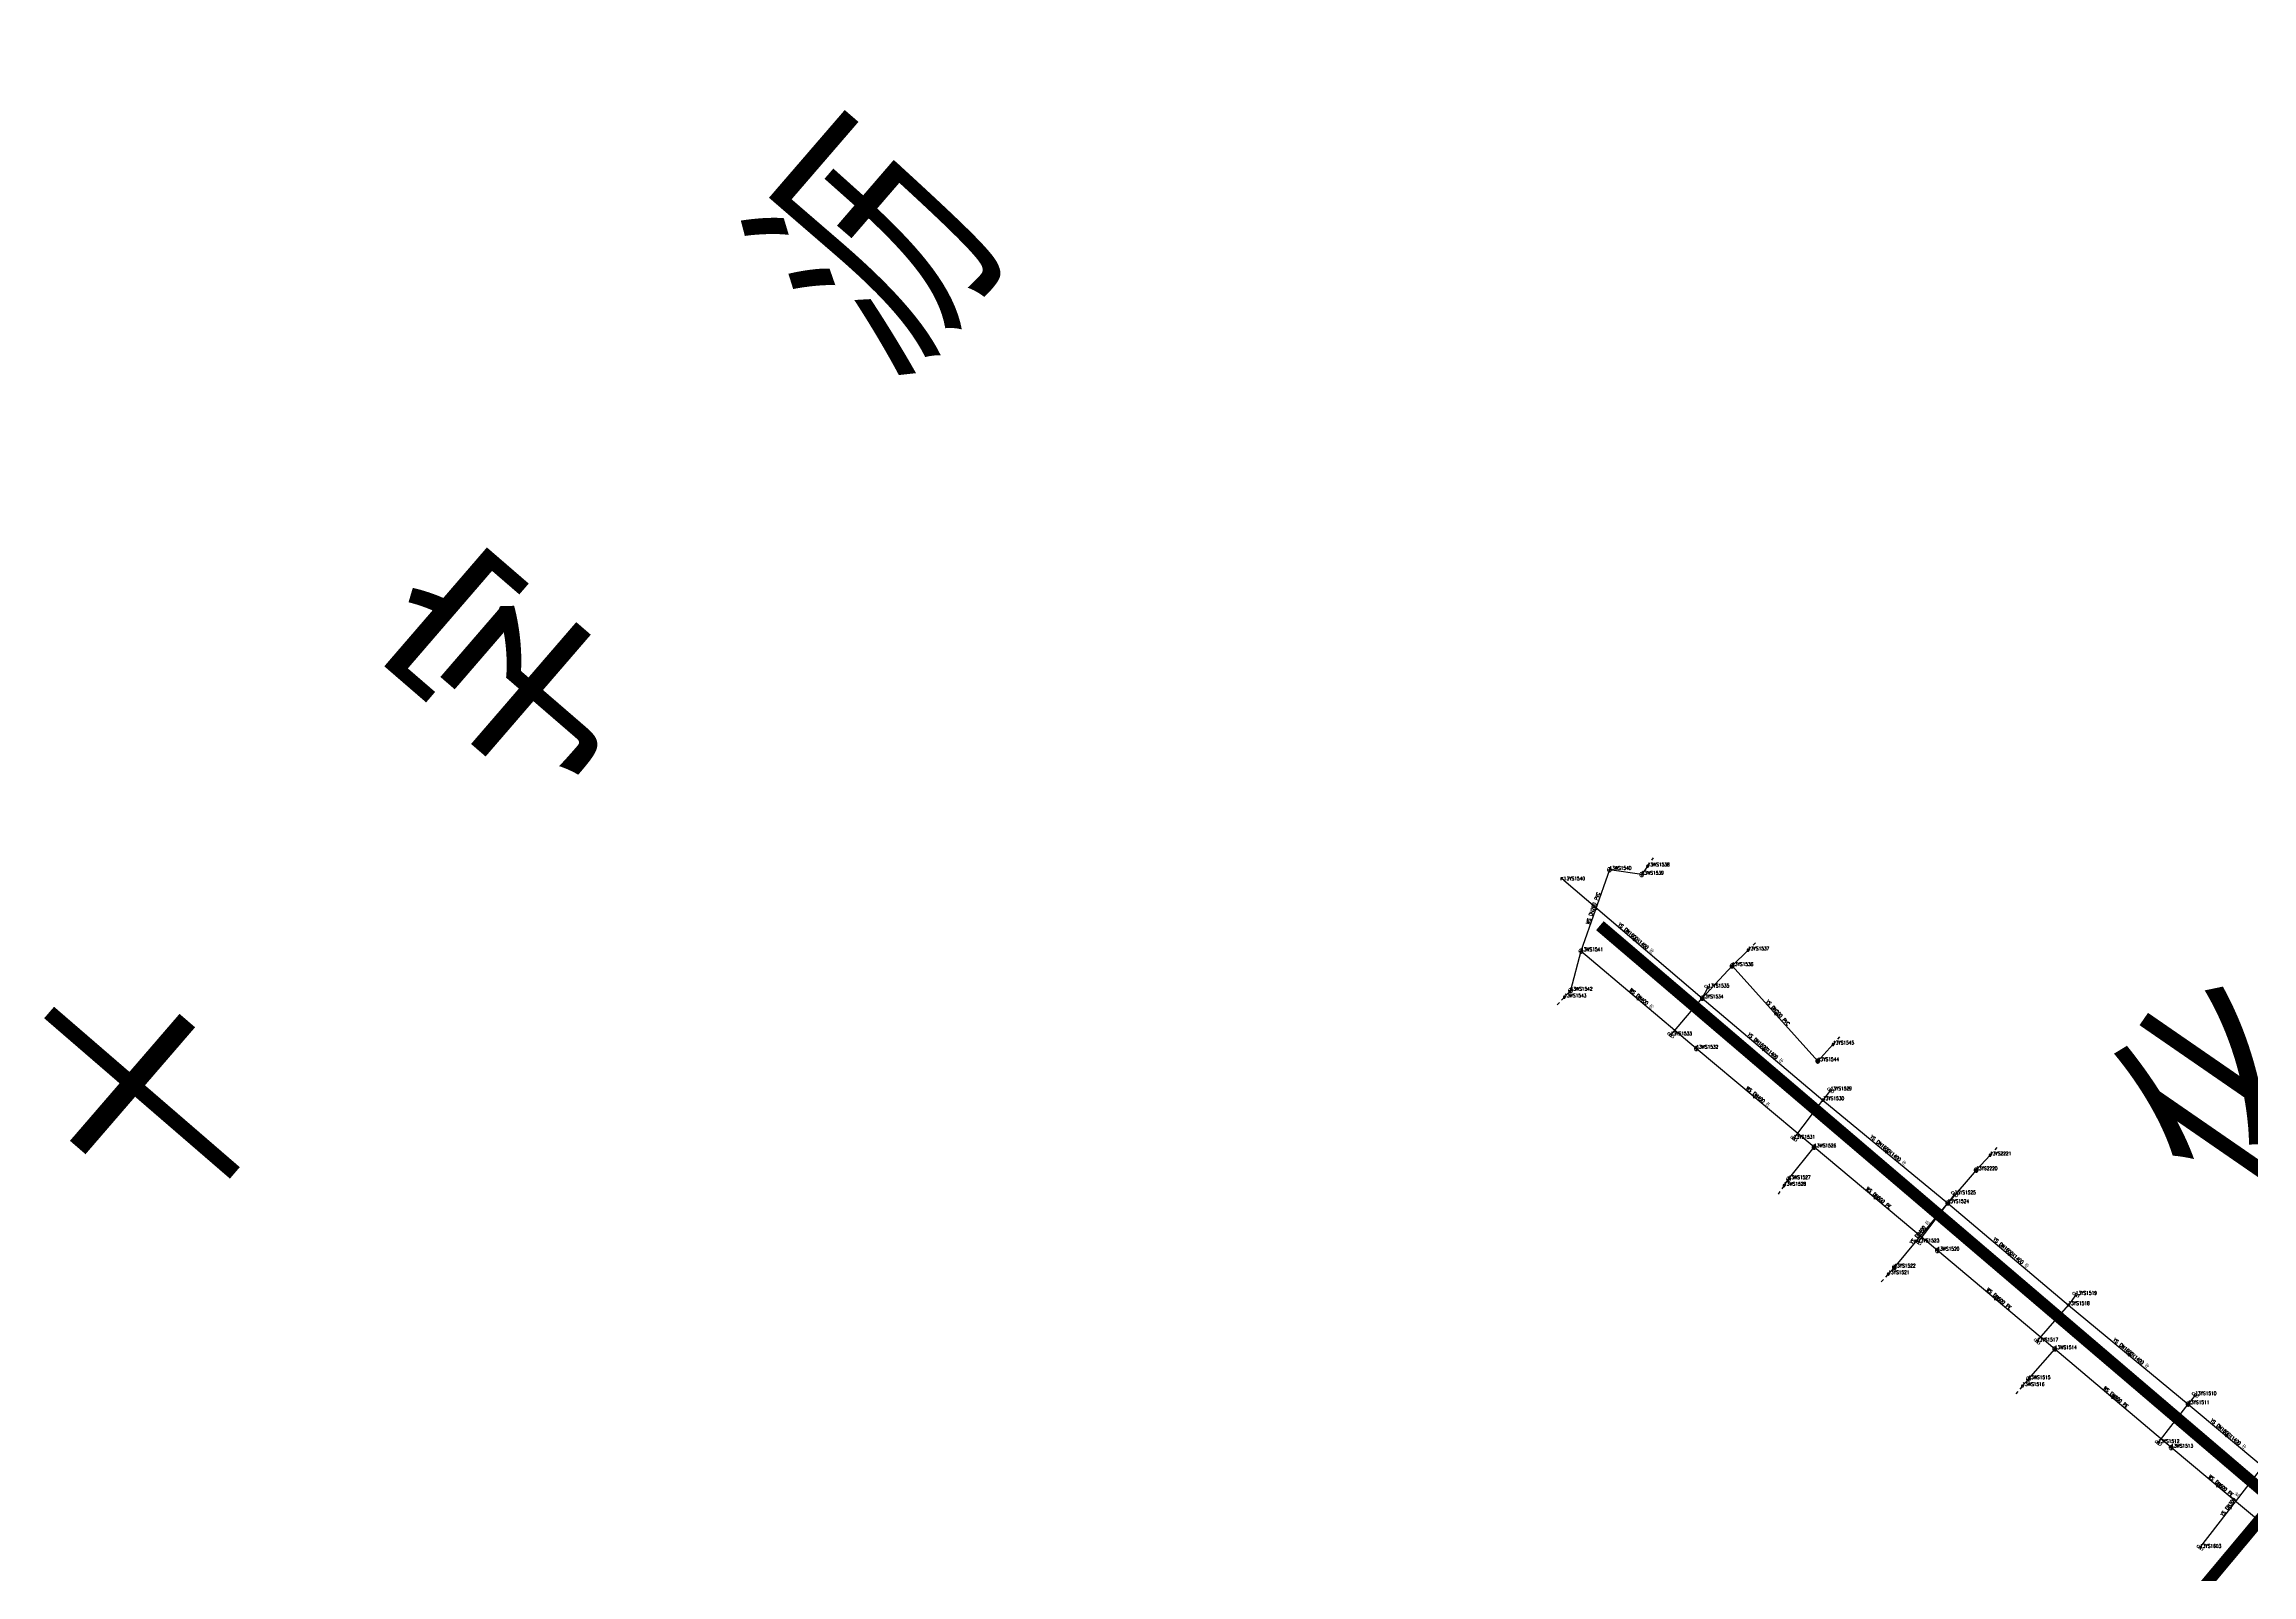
# Model space of a CAD drawing. Extents: x 78813 to 99477, y 2421021 to 2448125.
# Drawn here: x 83062 to 83626, y 2436804 to 2437195 of the extents above; entities that cross this region are included whole.
import ezdxf
from ezdxf.enums import TextEntityAlignment as Align

# ---------------------------------------------------------------- set-up
doc = ezdxf.new("R2010")
doc.units = 0
doc.set_wipeout_variables(frame=1)
doc.layers.get('0').update_dxf_attribs({"linetype": 'CONTINUOUS'})
for name, color, linetype in [('DX_WS', 16, 'CONTINUOUS'), ('DX_YS', 42, 'CONTINUOUS'), ('道路', 5, 'CONTINUOUS')]:
    doc.layers.add(name, color=color, linetype=linetype)
doc.layers.add('WSLINE', color=7, linetype='CONTINUOUS', true_color=0x7f0000)
doc.layers.add('YSLINE', color=7, linetype='CONTINUOUS', true_color=0xcc9900)
doc.layers.add('道路名称', color=7, linetype='CONTINUOUS', lineweight=0)
doc.styles.add('CcNameZT', font='txt.SHX', dxfattribs={"width": 0.8, "bigfont": 'HZTXT.SHX'})
doc.styles.get("Standard").update_dxf_attribs({"font": 'txt.shx', "bigfont": 'hztxt.shx'})
doc.styles.add('宋体0.7', font='', dxfattribs={"width": 0.7})
doc.styles.get('宋体0.7').set_extended_font_data('SimSun')

# ---------------------------------------------------------------- blocks, each defined once
blk = doc.blocks.new('GC546')
at = {"color": 0}
for p in [(0.866, 0.5), (0.866, -0.5)]:
    blk.add_line(p, (0, 0), dxfattribs=at)
blk = doc.blocks.new('PS污水井')
blk.add_lwpolyline([(1, 0), (0.9975640503428962, 0.06975647255614194), (0.9902680690730484, 0.1391730986014761), (0.978147601476602, 0.2079116873231775), (0.9612616972513276, 0.2756373512379934), (0.9396926228224405, 0.3420201377303428), (0.9135454605488585, 0.4067366365482386), (0.8829475967725311, 0.4694715554254718), (0.8480481012050062, 0.5299192561537877), (0.8090170006748054, 0.5877852436214624), (0.7660444507738347, 0.6427876005638363), (0.7193398094384863, 0.694658361035842), (0.6691306169788521, 0.7431448159151086), (0.6156614875252434, 0.7880107440753613), (0.5591929172927763, 0.8290375632319649), (0.5000000154700406, 0.8660253948528064), (0.4383711639148328, 0.8987940379463778), (0.3746066121867796, 0.9271838469828644), (0.3090170147617162, 0.9510565096710906), (0.2419219175543565, 0.9702957208020775), (0.173648201122772, 0.9848077488763101), (0.104528488139224, 0.9945218927541656), (0.03489952288599545, 0.9993908261047476), (-0.03489946932884774, 0.9993908279750043), (-0.1045284348430013, 0.9945218983558243), (-0.1736481483471282, 0.9848077581820798), (-0.2419218655564091, 0.9702957337666216), (-0.3090169637947941, 0.9510565262312471), (-0.3746065624991885, 0.927183867057954), (-0.4383711157486456, 0.8987940614385965), (-0.4999999690599183, 0.8660254216477025), (-0.5591928728648238, 0.8290375931989966), (-0.6156614452959096, 0.7880107770685321), (-0.6691305771538743, 0.7431448517736788), (-0.7193397722118874, 0.6946583995851126), (-0.7660444163269788, 0.6427876416159992), (-0.8090169691755146, 0.5877852869765153), (-0.8480480728067417, 0.5299193016005093), (-0.8829475716136463, 0.4694716027424501), (-0.913545438751925, 0.4067366855049505), (-0.9396926044936507, 0.3420201880882757), (-0.9612616824799777, 0.2756374027518085), (-0.9781475903346563, 0.2079117397419047), (-0.9902680616147894, 0.1391731516697371), (-0.9975640466046598, 0.06975652601539309), (-0.9999999999999986, 5.35897931700532e-08), (-0.9975640540811296, -0.06975641909689081), (-0.9902680765313046, -0.1391730455332151), (-0.9781476126185449, -0.2079116349044494), (-0.9612617120226749, -0.2756372997241774), (-0.9396926411512275, -0.3420200873724091), (-0.9135454823457894, -0.4067365875915259), (-0.8829476219314134, -0.4694715081084919), (-0.8480481296032683, -0.5299192107070646), (-0.8090170321740938, -0.5877852002664079), (-0.766044485220688, -0.6427875595116719), (-0.7193398466650832, -0.6946583224865693), (-0.6691306568038282, -0.7431447800565362), (-0.6156615297545752, -0.7880107110821885), (-0.5591929617207272, -0.8290375332649308), (-0.5000000618801614, -0.8660253680579078), (-0.4383712120810188, -0.8987940144541565), (-0.3746066618743701, -0.927183826907772), (-0.3090170657286372, -0.9510564931109314), (-0.2419219695523033, -0.9702957078375305), (-0.1736482538984149, -0.9848077395705375), (-0.1045285414354463, -0.9945218871525041), (-0.03489957644314329, -0.999390824234488), (0.03489941577170014, -0.9993908298452583), (0.1045283815467783, -0.9945219039574801), (0.1736480955714834, -0.9848077674878468), (0.2419218135584613, -0.9702957467311629), (0.3090169128278709, -0.9510565427914011), (0.3746065128115967, -0.9271838871330407), (0.438371067582457, -0.8987940849308127), (0.499999922649794, -0.8660254484425963), (0.5591928284368702, -0.8290376231660256), (0.6156614030665742, -0.7880108100617004), (0.669130537328894, -0.7431448876322474), (0.7193397349852865, -0.6946584381343812), (0.766044381880121, -0.6427876826681601), (0.8090169376762217, -0.5877853303315662), (0.8480480444084746, -0.5299193470472293), (0.8829475464547587, -0.4694716500594276), (0.9135454169549889, -0.4067367344616606), (0.9396925861648582, -0.3420202384462075), (0.9612616677086248, -0.2756374542656232), (0.9781475791927077, -0.2079117921606315), (0.9902680541565275, -0.1391732047379975), (1, 0)], close=True)
blk.add_wipeout([(1.0000000000000004, 0), (0.9975640503428965, 0.0697564725561417), (0.9902680690730488, 0.13917309860147586), (0.9781476014766023, 0.20791168732317722), (0.9612616972513279, 0.2756373512379935), (0.9396926228224407, 0.3420201377303429), (0.9135454605488588, 0.40673663654823855), (0.8829475967725314, 0.46947155542547225), (0.8480481012050064, 0.529919256153788), (0.8090170006748059, 0.5877852436214628), (0.7660444507738349, 0.6427876005638367), (0.7193398094384864, 0.6946583610358426), (0.6691306169788523, 0.7431448159151088), (0.6156614875252437, 0.7880107440753621), (0.5591929172927765, 0.8290375632319646), (0.5000000154700408, 0.8660253948528065), (0.43837116391483305, 0.8987940379463777), (0.3746066121867799, 0.9271838469828646), (0.30901701476171634, 0.9510565096710906), (0.24192191755435674, 0.9702957208020777), (0.17364820112277227, 0.9848077488763103), (0.10452848813922415, 0.9945218927541659), (0.034899522885995626, 0.9993908261047477), (-0.03489946932884757, 0.9993908279750046), (-0.10452843484300112, 0.9945218983558246), (-0.1736481483471281, 0.9848077581820802), (-0.24192186555640896, 0.9702957337666218), (-0.30901696379479393, 0.9510565262312469), (-0.3746065624991883, 0.9271838670579542), (-0.4383711157486455, 0.8987940614385965), (-0.4999999690599182, 0.8660254216477026), (-0.5591928728648236, 0.8290375931989966), (-0.6156614452959096, 0.7880107770685325), (-0.6691305771538741, 0.7431448517736792), (-0.7193397722118873, 0.694658399585113), (-0.7660444163269786, 0.6427876416159997), (-0.8090169691755147, 0.5877852869765157), (-0.8480480728067417, 0.5299193016005095), (-0.8829475716136462, 0.46947160274245014), (-0.9135454387519247, 0.40673668550495057), (-0.9396926044936508, 0.34202018808827583), (-0.9612616824799778, 0.2756374027518085), (-0.9781475903346564, 0.2079117397419048), (-0.9902680616147893, 0.1391731516697372), (-0.9975640466046598, 0.06975652601539295), (-0.9999999999999986, 5.35897932696372e-08), (-0.9975640540811296, -0.0697564190968909), (-0.9902680765313046, -0.1391730455332152), (-0.978147612618545, -0.20791163490444942), (-0.9612617120226747, -0.2756372997241774), (-0.9396926411512275, -0.3420200873724091), (-0.9135454823457891, -0.40673658759152587), (-0.8829476219314135, -0.4694715081084919), (-0.8480481296032683, -0.5299192107070647), (-0.8090170321740938, -0.5877852002664079), (-0.7660444852206879, -0.6427875595116719), (-0.7193398466650831, -0.6946583224865692), (-0.6691306568038282, -0.7431447800565361), (-0.6156615297545752, -0.7880107110821886), (-0.559192961720727, -0.8290375332649309), (-0.5000000618801613, -0.866025368057908), (-0.4383712120810187, -0.8987940144541569), (-0.3746066618743699, -0.9271838269077723), (-0.30901706572863713, -0.9510564931109318), (-0.24192196955230316, -0.9702957078375307), (-0.17364825389841482, -0.9848077395705377), (-0.1045285414354462, -0.9945218871525043), (-0.03489957644314313, -0.9993908242344884), (0.034899415771700304, -0.9993908298452584), (0.10452838154677847, -0.9945219039574804), (0.17364809557148367, -0.9848077674878473), (0.24192181355846154, -0.970295746731163), (0.30901691282787114, -0.9510565427914013), (0.37460651281159685, -0.9271838871330409), (0.43837106758245725, -0.8987940849308127), (0.4999999226497942, -0.8660254484425967), (0.5591928284368706, -0.8290376231660257), (0.6156614030665746, -0.7880108100617005), (0.6691305373288944, -0.7431448876322473), (0.7193397349852867, -0.6946584381343814), (0.7660443818801213, -0.6427876826681602), (0.8090169376762221, -0.5877853303315663), (0.8480480444084748, -0.5299193470472292), (0.882947546454759, -0.4694716500594278), (0.9135454169549891, -0.4067367344616606), (0.9396925861648585, -0.34202023844620744), (0.9612616677086251, -0.275637454265623), (0.9781475791927079, -0.20791179216063127), (0.990268054156528, -0.13917320473799744)])
for p, q in [((-0.9999997949100979, 0.0006404527789413829), (-1.110223024625157e-16, 0)), ((-0.001481546530018743, 0.9999989025093374), (1.110223024625157e-16, -1.084202172485504e-19)), ((0, 0), (0.001481546530018854, -0.9999989025093374)), ((0, 0), (0.9999997949100978, -0.0006404527789413829))]:
    blk.add_line(p, q)
blk = doc.blocks.new('PS非普查')
blk.add_lwpolyline([(3.7, 0), (5.3, 0)])
blk.add_wipeout([(0.5000000006010876, -4.67563543438132e-10), (0.4987820257710715, 0.03487823585243721), (0.49513403513176213, 0.06958654891682958), (0.4890738013262534, 0.1039558433189981), (0.4806308492034663, 0.13781867531711522), (0.4698463119760578, 0.1710100686031918), (0.45677273082355013, 0.20336831805103983), (0.44147379891699445, 0.23473577752736585), (0.4240240511122543, 0.2649596279278582), (0.40450850082369294, 0.293892621696478), (0.3830222258473772, 0.32139380020072605), (0.35966990515162944, 0.34732918046790784), (0.3345653088916323, 0.37157240793668567), (0.30783074413268835, 0.3940053720437805), (0.27959645898251223, 0.4145187816467427), (0.25000000803556427, 0.4330126974793965), (0.21918558222091605, 0.44939701904587903), (0.18730330631856143, 0.4635919235811873), (0.15450850756660456, 0.4755282549396497), (0.12096095892259477, 0.4851478605167078), (0.08682410066576407, 0.4924038745625471), (0.05226424413244304, 0.4972609465073138), (0.017449761463975692, 0.49969541318553146), (-0.01744973468540119, 0.4996954141206599), (-0.05226421748433104, 0.49726094930814313), (-0.0868240742779415, 0.49240387921543205), (-0.12096093292362041, 0.4851478669989798), (-0.15450848208314288, 0.47552826321972785), (-0.18730328147476516, 0.4635919336187321), (-0.2191855581378218, 0.44939703079198845), (-0.24999998483050248, 0.43301271087684456), (-0.27959643676853524, 0.4145187966302587), (-0.30783072301802084, 0.3940053885403657), (-0.33456528897914267, 0.37157242586597083), (-0.3596698865383294, 0.34732919974254306), (-0.3830222086239486, 0.32139382072680756), (-0.4045084850740469, 0.29389264337400445), (-0.42402403691312146, 0.26495965065121896), (-0.4414737863375514, 0.2347358011858548), (-0.45677271992508267, 0.20336834252939606), (-0.4698463028116624, 0.17101009378215826), (-0.4806308418177908, 0.13781870107402294), (-0.48907379575528, 0.10395586952836189), (-0.4951340314026319, 0.06958657545096025), (-0.4987820239019527, 0.034878262582062836), (-0.5000000006010863, 2.6327333091380467e-08), (-0.4987820276401876, -0.034878210057938674), (-0.4951340388608896, -0.06958652331782622), (-0.48907380689722435, -0.1039558180447614), (-0.4806308565891393, -0.13781865049533437), (-0.46984632114045083, -0.17101004435935196), (-0.4567727417220149, -0.2033682945078107), (-0.44147381149643505, -0.23473575480400288), (-0.4240240653113848, -0.26495960613962355), (-0.4045085165733365, -0.29389260095407765), (-0.3830222430708033, -0.321393780609771), (-0.35966992376492735, -0.3473291621283985), (-0.33456532880411977, -0.3715723909425265), (-0.30783076524735364, -0.39400535648232105), (-0.279596481196487, -0.41451876759835293), (-0.25000003124062414, -0.43301268501707435), (-0.21918560630400846, -0.4493970082348956), (-0.18730333116235603, -0.463591914478768), (-0.15450853305006457, -0.47552824759469736), (-0.12096098492156757, -0.48514785496956125), (-0.08682412705358493, -0.49240387084478776), (-0.052264270780553644, -0.4972609446416101), (-0.017449788242549034, -0.4996954131855288), (0.01744970790682797, -0.4996954159909138), (0.05226419083622013, -0.4972609530440981), (0.0868240478901197, -0.49240388480344255), (0.1209609069246471, -0.4851478744163774), (0.1545084565996819, -0.4755282724349321), (0.18730325663096983, -0.4635919445914024), (0.2191855340547281, -0.4493970434732235), (0.2499999616254409, -0.4330127252094187), (0.2795964145545592, -0.41451881254890033), (0.3078307019033537, -0.394005405972077), (0.33456526906665324, -0.3715724447303821), (0.35966986792502953, -0.3473292199523046), (0.38302219140052035, -0.32139384218801514), (0.404508469324401, -0.293892665986657), (0.4240240227139885, -0.2649596743097059), (0.4414737737581082, -0.23473582577947083), (0.4567727090266153, -0.20336836794287816), (0.4698462936472667, -0.17101011989625126), (0.4806308344321149, -0.1378187277660573), (0.4890737901843062, -0.10395589667285232), (0.4951340276735017, -0.06958660292021746)])
blk.add_line((0.5, 0), (2.1, 0))
blk.add_lwpolyline([(0.5, 0), (0.4987820251714481, 0.03487823627807097), (0.4951340345365242, 0.06958654930073803), (0.489073800738301, 0.1039558436615887), (0.4806308486256638, 0.1378186756189967), (0.4698463114112202, 0.1710100688651714), (0.4567727302744293, 0.2033683182741193), (0.4414737983862655, 0.2347357777127359), (0.4240240506025031, 0.2649596280768938), (0.4045085003374027, 0.2938926218107312), (0.3830222253869173, 0.3213938002819182), (0.3596699047192431, 0.347329180517921), (0.3345653084894261, 0.3715724079575543), (0.3078307437626217, 0.3940053720376807), (0.2795964586463882, 0.4145187816159824), (0.2500000077350203, 0.4330126974264032), (0.2191855819574164, 0.4493970189731889), (0.1873033060933898, 0.4635919234914322), (0.1545085073808581, 0.4755282548355453), (0.1209609587771782, 0.4851478604010387), (0.08682410056138602, 0.492403874438155), (0.05226424406961198, 0.4972609463770828), (0.01744976144299773, 0.4996954130523738), (-0.01744973466442387, 0.4996954139875022), (-0.05226421742150063, 0.4972609491779121), (-0.08682407417356411, 0.4924038790910399), (-0.1209609327782046, 0.4851478668833108), (-0.154508481897397, 0.4755282631156236), (-0.1873032812495943, 0.463591933528977), (-0.2191855578743228, 0.4493970307192983), (-0.2499999845299591, 0.4330127108238512), (-0.2795964364324119, 0.4145187965994983), (-0.3078307226479548, 0.394005388534266), (-0.3345652885769371, 0.3715724258868394), (-0.3596698861059437, 0.3473291997925563), (-0.3830222081634894, 0.3213938208079996), (-0.4045084845877573, 0.2938926434882577), (-0.4240240364033708, 0.2649596508002546), (-0.4414737858068232, 0.2347358013712251), (-0.4567727193759625, 0.2033683427524752), (-0.4698463022468253, 0.1710100940441379), (-0.4806308412399888, 0.1378187013759042), (-0.4890737951673281, 0.1039558698709524), (-0.4951340308073947, 0.06958657583486855), (-0.4987820233023299, 0.03487826300769654), (-0.4999999999999993, 2.67948965850266e-08), (-0.4987820270405648, -0.03487820954844541), (-0.4951340382656523, -0.06958652276660754), (-0.4890738063092724, -0.1039558174522247), (-0.4806308560113374, -0.1378186498620887), (-0.4698463205756138, -0.1710100436862046), (-0.4567727411728947, -0.203368293795763), (-0.4414738109657067, -0.234735754054246), (-0.4240240648016341, -0.2649596053535323), (-0.4045085160870469, -0.293892600133204), (-0.383022242610344, -0.3213937797558359), (-0.3596699233325416, -0.3473291612432847), (-0.3345653284019141, -0.3715723900282681), (-0.3078307648772876, -0.3940053555410942), (-0.2795964808603636, -0.4145187666324654), (-0.2500000309400807, -0.4330126840289539), (-0.2191856060405094, -0.4493970072270783), (-0.187303330937185, -0.463591913453886), (-0.1545085328643186, -0.4755282465554657), (-0.1209609847761517, -0.4851478539187652), (-0.08682412694920746, -0.4924038697852687), (-0.05226427071772317, -0.4972609435762521), (-0.01744978822157165, -0.499695412117244), (0.01744970788585007, -0.4996954149226291), (0.05226419077338915, -0.49726095197874), (0.08682404778574172, -0.4924038837439234), (0.1209609067792306, -0.4851478733655815), (0.1545084564139355, -0.4755282713957005), (0.1873032564057983, -0.4635919435665203), (0.2191855337912285, -0.4493970424654063), (0.249999961324897, -0.4330127242212982), (0.2795964142184351, -0.4145188115830128), (0.3078307015332871, -0.3940054050308502), (0.334565268664447, -0.3715724438161237), (0.3596698674926432, -0.3473292190671906), (0.3830221909400605, -0.3213938413340801), (0.4045084688381109, -0.2938926651657831), (0.4240240222042373, -0.2649596735236147), (0.4414737732273794, -0.2347358250297138), (0.4567727084774945, -0.2033683672308303), (0.4698462930824291, -0.1710101192231038), (0.4806308338543124, -0.1378187271328116), (0.4890737895963538, -0.1039558960803157), (0.4951340270782638, -0.06958660236899875), (0.5, 0)], close=True)
blk = doc.blocks.new('PS雨水井')
blk.add_lwpolyline([(1, 0), (0.9975640503428962, 0.06975647255614194), (0.9902680690730484, 0.1391730986014761), (0.978147601476602, 0.2079116873231775), (0.9612616972513276, 0.2756373512379934), (0.9396926228224405, 0.3420201377303428), (0.9135454605488585, 0.4067366365482386), (0.8829475967725311, 0.4694715554254718), (0.8480481012050062, 0.5299192561537877), (0.8090170006748054, 0.5877852436214624), (0.7660444507738347, 0.6427876005638363), (0.7193398094384863, 0.694658361035842), (0.6691306169788521, 0.7431448159151086), (0.6156614875252434, 0.7880107440753613), (0.5591929172927763, 0.8290375632319649), (0.5000000154700406, 0.8660253948528064), (0.4383711639148328, 0.8987940379463778), (0.3746066121867796, 0.9271838469828644), (0.3090170147617162, 0.9510565096710906), (0.2419219175543565, 0.9702957208020775), (0.173648201122772, 0.9848077488763101), (0.104528488139224, 0.9945218927541656), (0.03489952288599545, 0.9993908261047476), (-0.03489946932884774, 0.9993908279750043), (-0.1045284348430013, 0.9945218983558243), (-0.1736481483471282, 0.9848077581820798), (-0.2419218655564091, 0.9702957337666216), (-0.3090169637947941, 0.9510565262312471), (-0.3746065624991885, 0.927183867057954), (-0.4383711157486456, 0.8987940614385965), (-0.4999999690599183, 0.8660254216477025), (-0.5591928728648238, 0.8290375931989966), (-0.6156614452959096, 0.7880107770685321), (-0.6691305771538743, 0.7431448517736788), (-0.7193397722118874, 0.6946583995851126), (-0.7660444163269788, 0.6427876416159992), (-0.8090169691755146, 0.5877852869765153), (-0.8480480728067417, 0.5299193016005093), (-0.8829475716136463, 0.4694716027424501), (-0.913545438751925, 0.4067366855049505), (-0.9396926044936507, 0.3420201880882757), (-0.9612616824799777, 0.2756374027518085), (-0.9781475903346563, 0.2079117397419047), (-0.9902680616147894, 0.1391731516697371), (-0.9975640466046598, 0.06975652601539309), (-0.9999999999999986, 5.35897931700532e-08), (-0.9975640540811296, -0.06975641909689081), (-0.9902680765313046, -0.1391730455332151), (-0.9781476126185449, -0.2079116349044494), (-0.9612617120226749, -0.2756372997241774), (-0.9396926411512275, -0.3420200873724091), (-0.9135454823457894, -0.4067365875915259), (-0.8829476219314134, -0.4694715081084919), (-0.8480481296032683, -0.5299192107070646), (-0.8090170321740938, -0.5877852002664079), (-0.766044485220688, -0.6427875595116719), (-0.7193398466650832, -0.6946583224865693), (-0.6691306568038282, -0.7431447800565362), (-0.6156615297545752, -0.7880107110821885), (-0.5591929617207272, -0.8290375332649308), (-0.5000000618801614, -0.8660253680579078), (-0.4383712120810188, -0.8987940144541565), (-0.3746066618743701, -0.927183826907772), (-0.3090170657286372, -0.9510564931109314), (-0.2419219695523033, -0.9702957078375305), (-0.1736482538984149, -0.9848077395705375), (-0.1045285414354463, -0.9945218871525041), (-0.03489957644314329, -0.999390824234488), (0.03489941577170014, -0.9993908298452583), (0.1045283815467783, -0.9945219039574801), (0.1736480955714834, -0.9848077674878468), (0.2419218135584613, -0.9702957467311629), (0.3090169128278709, -0.9510565427914011), (0.3746065128115967, -0.9271838871330407), (0.438371067582457, -0.8987940849308127), (0.499999922649794, -0.8660254484425963), (0.5591928284368702, -0.8290376231660256), (0.6156614030665742, -0.7880108100617004), (0.669130537328894, -0.7431448876322474), (0.7193397349852865, -0.6946584381343812), (0.766044381880121, -0.6427876826681601), (0.8090169376762217, -0.5877853303315662), (0.8480480444084746, -0.5299193470472293), (0.8829475464547587, -0.4694716500594276), (0.9135454169549889, -0.4067367344616606), (0.9396925861648582, -0.3420202384462075), (0.9612616677086248, -0.2756374542656232), (0.9781475791927077, -0.2079117921606315), (0.9902680541565275, -0.1391732047379975), (1, 0)], close=True)
blk.add_wipeout([(1.0000000000000004, 0), (0.9975640503428965, 0.0697564725561417), (0.9902680690730488, 0.13917309860147586), (0.9781476014766023, 0.20791168732317722), (0.9612616972513279, 0.2756373512379935), (0.9396926228224407, 0.3420201377303429), (0.9135454605488588, 0.40673663654823855), (0.8829475967725314, 0.46947155542547225), (0.8480481012050064, 0.529919256153788), (0.8090170006748059, 0.5877852436214628), (0.7660444507738349, 0.6427876005638367), (0.7193398094384864, 0.6946583610358426), (0.6691306169788523, 0.7431448159151088), (0.6156614875252437, 0.7880107440753621), (0.5591929172927765, 0.8290375632319646), (0.5000000154700408, 0.8660253948528065), (0.43837116391483305, 0.8987940379463777), (0.3746066121867799, 0.9271838469828646), (0.30901701476171634, 0.9510565096710906), (0.24192191755435674, 0.9702957208020777), (0.17364820112277227, 0.9848077488763103), (0.10452848813922415, 0.9945218927541659), (0.034899522885995626, 0.9993908261047477), (-0.03489946932884757, 0.9993908279750046), (-0.10452843484300112, 0.9945218983558246), (-0.1736481483471281, 0.9848077581820802), (-0.24192186555640896, 0.9702957337666218), (-0.30901696379479393, 0.9510565262312469), (-0.3746065624991883, 0.9271838670579542), (-0.4383711157486455, 0.8987940614385965), (-0.4999999690599182, 0.8660254216477026), (-0.5591928728648236, 0.8290375931989966), (-0.6156614452959096, 0.7880107770685325), (-0.6691305771538741, 0.7431448517736792), (-0.7193397722118873, 0.694658399585113), (-0.7660444163269786, 0.6427876416159997), (-0.8090169691755147, 0.5877852869765157), (-0.8480480728067417, 0.5299193016005095), (-0.8829475716136462, 0.46947160274245014), (-0.9135454387519247, 0.40673668550495057), (-0.9396926044936508, 0.34202018808827583), (-0.9612616824799778, 0.2756374027518085), (-0.9781475903346564, 0.2079117397419048), (-0.9902680616147893, 0.1391731516697372), (-0.9975640466046598, 0.06975652601539295), (-0.9999999999999986, 5.35897932696372e-08), (-0.9975640540811296, -0.0697564190968909), (-0.9902680765313046, -0.1391730455332152), (-0.978147612618545, -0.20791163490444942), (-0.9612617120226747, -0.2756372997241774), (-0.9396926411512275, -0.3420200873724091), (-0.9135454823457891, -0.40673658759152587), (-0.8829476219314135, -0.4694715081084919), (-0.8480481296032683, -0.5299192107070647), (-0.8090170321740938, -0.5877852002664079), (-0.7660444852206879, -0.6427875595116719), (-0.7193398466650831, -0.6946583224865692), (-0.6691306568038282, -0.7431447800565361), (-0.6156615297545752, -0.7880107110821886), (-0.559192961720727, -0.8290375332649309), (-0.5000000618801613, -0.866025368057908), (-0.4383712120810187, -0.8987940144541569), (-0.3746066618743699, -0.9271838269077723), (-0.30901706572863713, -0.9510564931109318), (-0.24192196955230316, -0.9702957078375307), (-0.17364825389841482, -0.9848077395705377), (-0.1045285414354462, -0.9945218871525043), (-0.03489957644314313, -0.9993908242344884), (0.034899415771700304, -0.9993908298452584), (0.10452838154677847, -0.9945219039574804), (0.17364809557148367, -0.9848077674878473), (0.24192181355846154, -0.970295746731163), (0.30901691282787114, -0.9510565427914013), (0.37460651281159685, -0.9271838871330409), (0.43837106758245725, -0.8987940849308127), (0.4999999226497942, -0.8660254484425967), (0.5591928284368706, -0.8290376231660257), (0.6156614030665746, -0.7880108100617005), (0.6691305373288944, -0.7431448876322473), (0.7193397349852867, -0.6946584381343814), (0.7660443818801213, -0.6427876826681602), (0.8090169376762221, -0.5877853303315663), (0.8480480444084748, -0.5299193470472292), (0.882947546454759, -0.4694716500594278), (0.9135454169549891, -0.4067367344616606), (0.9396925861648585, -0.34202023844620744), (0.9612616677086251, -0.275637454265623), (0.9781475791927079, -0.20791179216063127), (0.990268054156528, -0.13917320473799744)])
for p, q in [((-0.9999997949100979, 0.0006404527789413829), (-1.110223024625157e-16, 0)), ((-0.8797634047411728, 0.4754117706559435), (-0.0007035113257803598, 0.4748487741888848)), ((-0.001481546530018743, 0.9999989025093374), (1.110223024625157e-16, -1.084202172485504e-19)), ((-0.0007035113257802488, 0.4748487741888848), (0.8803716404733098, 0.4742844870437292)), ((0, 0), (0.001481546530018854, -0.9999989025093374)), ((0, 0), (0.9999997949100978, -0.0006404527789413829)), ((-0.8785305028804234, -0.4776862521662836), (0.0007085494624200415, -0.4782493633761988)), ((0.0007085494624201526, -0.4782493633761988), (0.8779179113197229, -0.4788898161551402))]:
    blk.add_line(p, q)
blk = doc.blocks.new('PS管线点')
blk.add_wipeout([(0.5, 1.1102230246251565e-16), (0.49878202517144815, 0.03487823627807107), (0.49513403453652427, 0.06958654930073815), (0.48907380073830103, 0.10395584366158883), (0.48063084862566385, 0.13781867561899697), (0.46984631141122024, 0.17101006886517145), (0.45677273027442933, 0.20336831827411928), (0.4414737983862656, 0.23473577771273613), (0.4240240506025031, 0.264959628076894), (0.4045085003374028, 0.2938926218107314), (0.3830222253869173, 0.32139380028191833), (0.35966990471924315, 0.3473291805179213), (0.33456530848942606, 0.3715724079575544), (0.30783074376262176, 0.39400537203768105), (0.2795964586463882, 0.41451878161598255), (0.25000000773502035, 0.43301269742640347), (0.21918558195741644, 0.44939701897318907), (0.18730330609338988, 0.4635919234914325), (0.15450850738085808, 0.4755282548355455), (0.1209609587771783, 0.4851478604010391), (0.08682410056138606, 0.49240387443815536), (0.05226424406961201, 0.4972609463770832), (0.017449761442997758, 0.4996954130523741), (-0.01744973466442384, 0.4996954139875025), (-0.05226421742150061, 0.4972609491779125), (-0.0868240741735641, 0.49240387909104033), (-0.12096093277820452, 0.48514786688331113), (-0.154508481897397, 0.4755282631156237), (-0.1873032812495942, 0.4635919335289773), (-0.21918555787432278, 0.4493970307192985), (-0.24999998452995914, 0.4330127108238515), (-0.27959643643241183, 0.41451879659949853), (-0.3078307226479548, 0.39400538853426625), (-0.33456528857693707, 0.3715724258868396), (-0.3596698861059437, 0.3473291997925565), (-0.3830222081634893, 0.32139382080799983), (-0.40450848458775734, 0.29389264348825783), (-0.42402403640337083, 0.26495965080025474), (-0.4414737858068231, 0.23473580137122507), (-0.4567727193759624, 0.20336834275247528), (-0.4698463022468254, 0.17101009404413792), (-0.4806308412399889, 0.13781870137590446), (-0.4890737951673282, 0.10395586987095262), (-0.49513403080739465, 0.06958657583486882), (-0.4987820233023299, 0.0348782630076967), (-0.4999999999999993, 2.67948967458409e-08), (-0.4987820270405648, -0.03487820954844534), (-0.4951340382656523, -0.06958652276660748), (-0.4890738063092725, -0.1039558174522246), (-0.48063085601133737, -0.13781864986208858), (-0.46984632057561376, -0.17101004368620443), (-0.4567727411728946, -0.20336829379576282), (-0.44147381096570676, -0.23473575405424585), (-0.4240240648016341, -0.26495960535353213), (-0.4045085160870469, -0.29389260013320373), (-0.38302224261034395, -0.32139377975583583), (-0.3596699233325416, -0.3473291612432845), (-0.3345653284019141, -0.3715723900282679), (-0.3078307648772876, -0.39400535554109417), (-0.27959648086036354, -0.41451876663246534), (-0.2500000309400807, -0.43301268402895376), (-0.21918560604050938, -0.4493970072270782), (-0.18730333093718501, -0.46359191345388595), (-0.1545085328643186, -0.47552824655546566), (-0.12096098477615162, -0.48514785391876514), (-0.08682412694920745, -0.4924038697852686), (-0.052264270717723146, -0.49726094357625195), (-0.01744978822157162, -0.499695412117244), (0.017449707885850096, -0.49969541492262903), (0.052264190773389174, -0.49726095197874), (0.08682404778574176, -0.4924038837439234), (0.1209609067792307, -0.4851478733655813), (0.15450845641393549, -0.4755282713957004), (0.18730325640579837, -0.4635919435665202), (0.21918553379122854, -0.4493970424654061), (0.24999996132489702, -0.4330127242212981), (0.27959641421843523, -0.41451881158301274), (0.3078307015332872, -0.39400540503085013), (0.3345652686644471, -0.37157244381612353), (0.3596698674926433, -0.3473292190671906), (0.3830221909400605, -0.32139384133408), (0.4045084688381109, -0.29389266516578294), (0.4240240222042373, -0.2649596735236144), (0.4414737732273794, -0.2347358250297138), (0.4567727084774945, -0.20336836723083018), (0.46984629308242915, -0.1710101192231036), (0.48063083385431243, -0.1378187271328114), (0.48907378959635384, -0.10395589608031552), (0.49513402707826387, -0.0695866023689986)])
blk.add_lwpolyline([(0.5, 0), (0.4987820251714481, 0.03487823627807097), (0.4951340345365242, 0.06958654930073803), (0.489073800738301, 0.1039558436615887), (0.4806308486256638, 0.1378186756189967), (0.4698463114112202, 0.1710100688651714), (0.4567727302744293, 0.2033683182741193), (0.4414737983862655, 0.2347357777127359), (0.4240240506025031, 0.2649596280768938), (0.4045085003374027, 0.2938926218107312), (0.3830222253869173, 0.3213938002819182), (0.3596699047192431, 0.347329180517921), (0.3345653084894261, 0.3715724079575543), (0.3078307437626217, 0.3940053720376807), (0.2795964586463882, 0.4145187816159824), (0.2500000077350203, 0.4330126974264032), (0.2191855819574164, 0.4493970189731889), (0.1873033060933898, 0.4635919234914322), (0.1545085073808581, 0.4755282548355453), (0.1209609587771782, 0.4851478604010387), (0.08682410056138602, 0.492403874438155), (0.05226424406961198, 0.4972609463770828), (0.01744976144299773, 0.4996954130523738), (-0.01744973466442387, 0.4996954139875022), (-0.05226421742150063, 0.4972609491779121), (-0.08682407417356411, 0.4924038790910399), (-0.1209609327782046, 0.4851478668833108), (-0.154508481897397, 0.4755282631156236), (-0.1873032812495943, 0.463591933528977), (-0.2191855578743228, 0.4493970307192983), (-0.2499999845299591, 0.4330127108238512), (-0.2795964364324119, 0.4145187965994983), (-0.3078307226479548, 0.394005388534266), (-0.3345652885769371, 0.3715724258868394), (-0.3596698861059437, 0.3473291997925563), (-0.3830222081634894, 0.3213938208079996), (-0.4045084845877573, 0.2938926434882577), (-0.4240240364033708, 0.2649596508002546), (-0.4414737858068232, 0.2347358013712251), (-0.4567727193759625, 0.2033683427524752), (-0.4698463022468253, 0.1710100940441379), (-0.4806308412399888, 0.1378187013759042), (-0.4890737951673281, 0.1039558698709524), (-0.4951340308073947, 0.06958657583486855), (-0.4987820233023299, 0.03487826300769654), (-0.4999999999999993, 2.67948965850266e-08), (-0.4987820270405648, -0.03487820954844541), (-0.4951340382656523, -0.06958652276660754), (-0.4890738063092724, -0.1039558174522247), (-0.4806308560113374, -0.1378186498620887), (-0.4698463205756138, -0.1710100436862046), (-0.4567727411728947, -0.203368293795763), (-0.4414738109657067, -0.234735754054246), (-0.4240240648016341, -0.2649596053535323), (-0.4045085160870469, -0.293892600133204), (-0.383022242610344, -0.3213937797558359), (-0.3596699233325416, -0.3473291612432847), (-0.3345653284019141, -0.3715723900282681), (-0.3078307648772876, -0.3940053555410942), (-0.2795964808603636, -0.4145187666324654), (-0.2500000309400807, -0.4330126840289539), (-0.2191856060405094, -0.4493970072270783), (-0.187303330937185, -0.463591913453886), (-0.1545085328643186, -0.4755282465554657), (-0.1209609847761517, -0.4851478539187652), (-0.08682412694920746, -0.4924038697852687), (-0.05226427071772317, -0.4972609435762521), (-0.01744978822157165, -0.499695412117244), (0.01744970788585007, -0.4996954149226291), (0.05226419077338915, -0.49726095197874), (0.08682404778574172, -0.4924038837439234), (0.1209609067792306, -0.4851478733655815), (0.1545084564139355, -0.4755282713957005), (0.1873032564057983, -0.4635919435665203), (0.2191855337912285, -0.4493970424654063), (0.249999961324897, -0.4330127242212982), (0.2795964142184351, -0.4145188115830128), (0.3078307015332871, -0.3940054050308502), (0.334565268664447, -0.3715724438161237), (0.3596698674926432, -0.3473292190671906), (0.3830221909400605, -0.3213938413340801), (0.4045084688381109, -0.2938926651657831), (0.4240240222042373, -0.2649596735236147), (0.4414737732273794, -0.2347358250297138), (0.4567727084774945, -0.2033683672308303), (0.4698462930824291, -0.1710101192231038), (0.4806308338543124, -0.1378187271328116), (0.4890737895963538, -0.1039558960803157), (0.4951340270782638, -0.06958660236899875), (0.5, 0)], close=True)
blk = doc.blocks.new('PS出水口')
for points in [[(0, 0), (1.971825334410148, 0)], [(1.148838152139569, -0.8792301262128221), (1.971825334410148, 0), (1.114753548528968, 0.9262402715611916)]]:
    blk.add_lwpolyline(points)
blk = doc.blocks.new('PS雨篦')
blk.add_lwpolyline([(-1.5, 0.4983172584998723), (0, 0.4983172584998723), (1.5, 0.4983172584998723), (1.5, -0.4983172584998722), (0, -0.4983172584998722), (-1.5, -0.4983172584998722)], close=True)
blk.add_wipeout([(-1.5, 0.4983172584998723), (0, 0.4983172584998723), (1.5, 0.4983172584998723), (1.5, -0.4983172584998723), (0, -0.4983172584998723), (-1.5, -0.4983172584998723)])
for p, q in [((-0.5072959157290668, -0.4983172584998724), (-0.5072959157290668, 0.4983172584998722)), ((0.4942950098706334, -0.4983172584998724), (0.4942950098706334, 0.4983172584998722))]:
    blk.add_line(p, q)

msp = doc.modelspace()

# ---------------------------------------------------------------- block references
at = {"layer": 'DX_WS', "yscale": 0.5, "zscale": 0.5}
for name, p, xscale, rotation in [('PS非普查', (83471.597, 2436984.702, 1.869999961853027), 0.4999999998438838, 54.88714465199465), ('GC546', (83458.215, 2436973.4155, 0.5395000190734869), 0.5000000000146183, 70.69927910361484), ('GC546', (83469.305, 2436950.5815, -0.5074998903274559), 0.5000000000022773, 139.8340625018128), ('GC546', (83499.0875, 2436925.5535, -0.690000028610227), 0.5000000000626894, 140.0791051808605), ('PS非普查', (83506.443, 2436903.15, -0.2960000381469725), 0.5000000001358842, 234.8151202242327), ('GC546', (83529.8675, 2436899.769, -0.4974999713897714), 0.4999999999575948, 140.0162869697625), ('GC546', (83560.6, 2436873.9985, -0.3399999952316273), 0.5000000001088112, 140.0213230296471), ('PS非普查', (83567.339, 2436851.993, -0.1599999809265138), 0.5000000000506148, 229.4893631689179), ('GC546', (83590.4595, 2436848.8305, -0.5374999856948861), 0.5000000000232706, 139.7240746943521), ('GC546', (83617.297, 2436826.2475, -0.6405000190734866), 0.5000000001066786, 140.1652775567186)]:
    msp.add_blockref(name, p, dxfattribs=dict(at, xscale=xscale, rotation=rotation))
at = {"layer": 'DX_WS', "xscale": 0.5, "yscale": 0.5, "zscale": 0.5}
for p in [(83461.857, 2436983.815, 1.377999980926514), (83454.573, 2436963.016, -0.3289999141693114), (83451.926, 2436952.96, -0.0640000476837157), (83484.037, 2436938.147, -0.6659998855590819), (83514.138, 2436912.96, -0.6939999523162843), (83545.597, 2436886.578, -0.5010000381469726), (83575.603, 2436861.419, -0.4589999237060547), (83605.316, 2436836.242, -0.5960000667572021)]:
    msp.add_blockref('PS污水井', p, dxfattribs=at)
at = {"layer": 'DX_YS', "yscale": 0.5, "zscale": 0.5}
for name, p, xscale, rotation in [('PS出水口', (83450.194, 2436981.11, -1.098999904632568), 0.5000000000515011, 139.5930427449962), ('GC546', (83467.8845, 2436966.0505, -0.6329999094009393), 0.5000000000515011, 319.5930427449962), ('PS非普查', (83497.255, 2436963.265, 1.008999988555908), 0.4999999999582665, 44.6457145078217), ('GC546', (83504.1225, 2436947.1015, 1.510000042915347), 0.5000000000213748, 311.9990690654124), ('PS雨篦', (83477.511, 2436941.538, 1.554999990463257), 0.5000000001028221, 319.5337481737051), ('PS非普查', (83518.942, 2436939.196, 1.761000033378601), 0.5000000000713695, 47.50914039327952), ('GC546', (83500.9675, 2436937.9925, -0.01249999046325723), 0.5000000000453584, 319.8199210771267), ('PS雨篦', (83508.949, 2436915.163, 2.126000011920929), 0.4999999999434483, 322.989555465635), ('GC546', (83532.3155, 2436911.853, 0.2204999523162856), 0.4999999999150858, 320.5250228707887), ('PS非普查', (83559.065, 2436910.908, 1.014000057220459), 0.5000000000829478, 46.95020605008546), ('PS雨篦', (83540.664, 2436888.693, 1.948000019073486), 0.5000000000321573, 322.7921452507044), ('GC546', (83563.67, 2436885.687, 0.317500019073484), 0.4999999999841896, 319.7743180714852), ('PS非普查', (83533.067, 2436880.574, 0.9079999713897706), 0.5000000000963946, 227.6193193253411), ('PS雨篦', (83571.044, 2436863.351, 1.897000021457672), 0.5000000000396768, 319.2424817495968), ('GC546', (83594.3625, 2436860.0125, 0.3645000047683726), 0.5000000000390818, 320.4053018194982), ('GC546', (83619.17199999999, 2436839.4125, 0.3759999713897726), 0.5000000000461177, 320.121661877075), ('GC546', (83620.6825, 2436821.07, 1.271000042915343), 0.4999999998712953, 232.3910627646928), ('PS雨篦', (83612.677, 2436810.678, 1.782999990463257), 0.4999999999803416, 322.3910627785289)]:
    msp.add_blockref(name, p, dxfattribs=dict(at, xscale=xscale, rotation=rotation))
at = {"layer": 'DX_YS', "xscale": 0.5, "yscale": 0.5, "zscale": 0.5}
for name, p in [('PS雨水井', (83493.187, 2436959.247, 0.9879999523162843)), ('PS雨水井', (83485.575, 2436950.991, -0.1569999237060546)), ('PS雨水井', (83515.058, 2436934.956, 1.632000038146973)), ('PS管线点', (83516.36, 2436924.994, 0.1319999427795411)), ('PS雨水井', (83555.519, 2436907.112, 0.8609999332427978)), ('PS雨水井', (83548.271, 2436898.712, 0.338999933242798)), ('PS管线点', (83579.069, 2436872.662, 0.2960001049041749)), ('PS雨水井', (83609.656, 2436847.363, 0.4429998950958254))]:
    msp.add_blockref(name, p, dxfattribs=at)

# ---------------------------------------------------------------- texts
at = {"layer": 'DX_WS', "style": 'CcNameZT', "width": 0.8}
for s, rotation, p in [(' WS DN200 PVC', 70.69927910350289, (83457.97924888453, 2436973.498695021, 1.37799998092651)), (' WS DN400 砼', 319.834056360946, (83469.46625089929, 2436950.772544883, -0.34899989509583)), (' WS DN400 砼', 320.0790990476564, (83499.24793236598, 2436925.745232772, -0.68600010490417)), (' WS DN600 PE', 320.0162808237598, (83530.02814248242, 2436899.960556762, -0.49399990463257)), (' WS DN600 PE', 320.0213169038244, (83560.7606256447, 2436874.190070881, -0.2210000667572)), (' WS DN600 PE', 319.7240685566084, (83590.62111734114, 2436849.021234986, -0.47899990463257)), (' WS DN600 PE', 320.1652714311612, (83617.45714382014, 2436826.439473844, -0.60600005722046))]:
    msp.add_text(s, height=0.9, rotation=rotation, dxfattribs=at).set_placement(p, align=Align.CENTER)
at = {"layer": 'DX_YS', "width": 0.8}
msp.add_text('13YS1540', height=0.9000000000000001, dxfattribs=at).set_placement((83450.194, 2436981.11, -1.098999904632568))
at = {"layer": 'DX_YS', "style": 'CcNameZT', "width": 0.8}
for s, rotation, p in [(' YS DN1600X1400 砼', 319.5930427518422, (83468.0470074172, 2436966.240477208, -0.16699991416931)), (' YS DN200 PVC', 311.9990690679908, (83504.30868803048, 2436947.2683353, 1.63200003814697)), (' YS DN1600X1400 砼', 319.8199210827644, (83501.12925387835, 2436938.183119209, 0.13199994277954)), (' YS DN1600X1400 砼', 320.5250228590382, (83532.47489586296, 2436912.045595324, 0.30899996185303)), (' YS DN1600X1400 砼', 319.7743180680804, (83563.83190554526, 2436885.877490405, 0.29600010490417)), (' YS DN1600X1400 砼', 320.4053018250476, (83594.52229794768, 2436860.204761842, 0.43299990463257)), (' YS DN1600X1400 砼', 320.1216618839359, (83619.33274776851, 2436839.603968417, 0.30900004768372)), (' YS DN300 砼', 52.39106124039947, (83620.48445139296, 2436821.222567196, 1.78299999046326))]:
    msp.add_text(s, height=0.9, rotation=rotation, dxfattribs=at).set_placement(p, align=Align.CENTER)
at = {"layer": '道路名称', "style": '宋体0.7', "width": 0.7}
for s, rotation, p in [('化  联  四  路', 55.39840267945128, (83629.3889894803, 2436892.015808776)), ('十    字    沥', 49.19386324971277, (83091.01519811855, 2436891.844012417))]:
    msp.add_text(s, height=50, rotation=rotation, dxfattribs=at).set_placement(p)

# ---------------------------------------------------------------- next in the draw order: linework, layer by layer
at = {"layer": 'WSLINE'}
for p, q in [((83461.857, 2436983.815, 1.377999980926514), (83454.573, 2436963.016, -0.2989999427795409)), ((83514.138, 2436912.96, -0.6939999523162843), (83484.037, 2436938.147, -0.6860001049041746)), ((83545.597, 2436886.578, -0.5010000381469726), (83514.138, 2436912.96, -0.4939999046325685)), ((83575.603, 2436861.419, -0.4589999237060547), (83545.597, 2436886.578, -0.2210000667572021))]:
    msp.add_line(p, q, dxfattribs=at)
at = {"layer": 'YSLINE'}
for p, q in [((83497.255, 2436963.265, 1.008999988555908), (83493.187, 2436959.247, 1.007999933242798)), ((83515.058, 2436934.956, 1.632000038146973), (83493.187, 2436959.247, 1.388000047683716)), ((83518.942, 2436939.196, 1.761000033378601), (83515.058, 2436934.956, 1.64200002861023)), ((83559.065, 2436910.908, 1.014000057220459), (83555.519, 2436907.112, 0.8709999237060546)), ((83612.677, 2436810.678, 1.782999990463257), (83628.688, 2436831.462, 0.7590000953674316))]:
    msp.add_line(p, q, dxfattribs=at)

# ---------------------------------------------------------------- next in the draw order: block references
at = {"layer": 'DX_WS', "xscale": 0.5, "yscale": 0.5, "zscale": 0.5}
for p in [(83470.1, 2436982.573, 1.599999980926514), (83507.607, 2436904.801, -0.2349999999999999), (83568.853, 2436853.765, -0.3730000095367432)]:
    msp.add_blockref('PS污水井', p, dxfattribs=at)
at = {"layer": 'DX_WS', "xscale": 0.4999999999128552, "yscale": 0.5, "zscale": 0.5, "rotation": 226.8285236419646}
msp.add_blockref('PS非普查', (83450.334, 2436951.263, -0.18299989509583), dxfattribs=at)
at = {"layer": 'DX_YS', "yscale": 0.5, "zscale": 0.5}
for name, p, xscale, rotation in [('PS雨篦', (83487.023, 2436953.772, 1.938000011920929), 0.4999999999435565, 152.4950881138595), ('PS雨篦', (83518.327, 2436927.497, 2.008), 0.5000000001147471, 141.8377189859064), ('PS雨篦', (83549.994, 2436900.965, 2.129999976158142), 0.4999999998810658, 142.592755553175), ('GC546', (83541.446, 2436890.4945, 0.6079999856948877), 0.4999999999586375, 230.2888573174351), ('PS雨篦', (83580.935, 2436875.287, 1.9249999833107), 0.5000000000649872, 144.5926101573152), ('PS雨篦', (83611.453, 2436849.663, 1.920000014305115), 0.5000000001146188, 141.9993339186715), ('PS雨篦', (83602.014, 2436837.453, 1.78300002861023), 0.5000000000500947, 322.3627368046554)]:
    msp.add_blockref(name, p, dxfattribs=dict(at, xscale=xscale, rotation=rotation))
at = {"layer": 'DX_YS', "xscale": 0.5, "yscale": 0.5, "zscale": 0.5}
msp.add_blockref('PS雨水井', (83534.621, 2436882.277, 0.8370000762939451), dxfattribs=at)

# ---------------------------------------------------------------- next in the draw order: texts
at = {"layer": 'DX_WS', "width": 0.8}
for s, p in [('13WS1541', (83454.573, 2436963.016, -0.3289999141693114)), ('13WS1532', (83484.037, 2436938.147, -0.6659998855590819)), ('13WS1526', (83514.138, 2436912.96, -0.6939999523162843)), ('13WS1520', (83545.597, 2436886.578, -0.5010000381469726)), ('13WS1514', (83575.603, 2436861.419, -0.4589999237060547))]:
    msp.add_text(s, height=0.9000000000000001, dxfattribs=at).set_placement(p)
at = {"layer": 'DX_YS', "width": 0.8}
for s, p in [('13YS1537', (83497.255, 2436963.265, 1.008999988555908)), ('13YS1536', (83493.187, 2436959.247, 0.9879999523162843)), ('13YS1533', (83477.511, 2436941.538, 1.554999990463257)), ('13YS1544', (83515.058, 2436934.956, 1.632000038146973)), ('13YS1545', (83518.942, 2436939.196, 1.761000033378601)), ('13YS1531', (83508.949, 2436915.163, 2.126000011920929)), ('13YS2220', (83555.519, 2436907.112, 0.8609999332427978)), ('13YS2221', (83559.065, 2436910.908, 1.014000057220459)), ('13YS1523', (83540.664, 2436888.693, 1.948000019073486)), ('13YS1517', (83571.044, 2436863.351, 1.897000021457672)), ('13YS1603', (83612.677, 2436810.678, 1.782999990463257))]:
    msp.add_text(s, height=0.9000000000000001, dxfattribs=at).set_placement(p)
at = {"layer": 'DX_YS', "style": 'CcNameZT', "width": 0.8}
msp.add_text(' YS DN400 砼', height=0.9, rotation=50.28885578625039, dxfattribs=at).set_placement((83541.25368117975, 2436890.654229369, 0.837000076293945), align=Align.CENTER)

# ---------------------------------------------------------------- next in the draw order: linework, layer by layer
at = {"layer": 'WSLINE'}
for p, q in [((83470.1, 2436982.573, 1.599999980926514), (83461.857, 2436983.815, 1.387999971389771)), ((83471.597, 2436984.702, 1.869999961853027), (83470.1, 2436982.573, 1.700000004768372)), ((83454.573, 2436963.016, -0.3289999141693114), (83451.926, 2436952.96, -0.07400003814697254)), ((83484.037, 2436938.147, -0.6659998855590819), (83454.573, 2436963.016, -0.3489998950958251)), ((83451.926, 2436952.96, -0.0640000476837157), (83450.334, 2436951.263, -0.1829998950958251)), ((83507.607, 2436904.801, -0.2349999999999999), (83514.138, 2436912.96, -0.2639998855590822)), ((83506.443, 2436903.15, -0.2960000381469725), (83507.607, 2436904.801, -0.2050000286102294)), ((83568.853, 2436853.765, -0.3730000095367432), (83575.603, 2436861.419, -0.3290000476837158)), ((83605.316, 2436836.242, -0.5960000667572021), (83575.603, 2436861.419, -0.4789999046325684)), ((83567.339, 2436851.993, -0.1599999809265138), (83568.853, 2436853.765, -0.3530000286102295)), ((83629.278, 2436816.253, -0.6749999809265135), (83605.316, 2436836.242, -0.6060000572204589))]:
    msp.add_line(p, q, dxfattribs=at)
at = {"layer": 'YSLINE'}
for p, q in [((83450.194, 2436981.11, -1.098999904632568), (83485.575, 2436950.991, -0.1669999141693115)), ((83493.187, 2436959.247, 0.9879999523162843), (83485.575, 2436950.991, -0.07699999999999996)), ((83487.023, 2436953.772, 1.938000011920929), (83485.575, 2436950.991, 1.89300002861023)), ((83477.511, 2436941.538, 1.554999990463257), (83485.575, 2436950.991, 1.682999990463257)), ((83485.575, 2436950.991, -0.1569999237060546), (83516.36, 2436924.994, 0.1319999427795411)), ((83508.949, 2436915.163, 2.126000011920929), (83516.36, 2436924.994, 0.1319999427795411)), ((83518.327, 2436927.497, 2.008), (83516.36, 2436924.994, 0.1319999427795411)), ((83516.36, 2436924.994, 0.1319999427795411), (83548.271, 2436898.712, 0.3089999618530275)), ((83555.519, 2436907.112, 0.8609999332427978), (83548.271, 2436898.712, 0.4490000667572023)), ((83549.994, 2436900.965, 2.129999976158142), (83548.271, 2436898.712, 2.088999992847443)), ((83534.621, 2436882.277, 0.8370000762939451), (83548.271, 2436898.712, 0.3789998950958253)), ((83540.664, 2436888.693, 1.948000019073486), (83548.271, 2436898.712, 1.288999980926514)), ((83548.271, 2436898.712, 0.338999933242798), (83579.069, 2436872.662, 0.2960001049041749)), ((83533.067, 2436880.574, 0.9079999713897706), (83534.621, 2436882.277, 0.907000009536743)), ((83571.044, 2436863.351, 1.897000021457672), (83579.069, 2436872.662, 0.2960001049041749)), ((83580.935, 2436875.287, 1.9249999833107), (83579.069, 2436872.662, 0.2960001049041749)), ((83579.069, 2436872.662, 0.2960001049041749), (83609.656, 2436847.363, 0.4329999046325685)), ((83602.014, 2436837.453, 1.78300002861023), (83609.656, 2436847.363, 1.673000033378601)), ((83611.453, 2436849.663, 1.920000014305115), (83609.656, 2436847.363, 1.813000019073487)), ((83609.656, 2436847.363, 0.4429998950958254), (83628.688, 2436831.462, 0.3090000476837158))]:
    msp.add_line(p, q, dxfattribs=at)
at = {"layer": '道路', "const_width": 3, "flags": 128}
for points in [[(84175.18081713933, 2437912.202070847), (84321.82818062426, 2437762.825375415), (84321.33566702344, 2437734.936472209), (84025.51621603881, 2437422.562199203), (83859.27159787787, 2437200.360715337), (83631.83600841965, 2436822.464992955), (83430.94060411569, 2436582.364331242), (83430.94258779855, 2436582.362671468)], [(84099.52094670432, 2436481.565706916), (83767.83372987842, 2436710.85111865), (83631.83600841965, 2436822.464992955), (83459.41403323784, 2436969.537974194)]]:
    msp.add_lwpolyline(points, dxfattribs=at)

# ---------------------------------------------------------------- next in the draw order: texts
at = {"layer": 'DX_WS', "width": 0.8}
for s, p in [('13WS1538', (83471.597, 2436984.702, 1.869999961853027)), ('13WS1540', (83461.857, 2436983.815, 1.377999980926514)), ('13WS1539', (83470.1, 2436982.573, 1.599999980926514)), ('13WS1543', (83450.334, 2436951.263, -0.18299989509583)), ('13WS1542', (83451.926, 2436952.96, -0.0640000476837157)), ('13WS1528', (83506.443, 2436903.15, -0.2960000381469725)), ('13WS1527', (83507.607, 2436904.801, -0.2349999999999999)), ('13WS1516', (83567.339, 2436851.993, -0.1599999809265138)), ('13WS1515', (83568.853, 2436853.765, -0.3730000095367432)), ('13WS1513', (83605.316, 2436836.242, -0.5960000667572021))]:
    msp.add_text(s, height=0.9000000000000001, dxfattribs=at).set_placement(p)
at = {"layer": 'DX_YS', "width": 0.8}
for s, p in [('13YS1534', (83485.575, 2436950.991, -0.1569999237060546)), ('13YS1535', (83487.023, 2436953.772, 1.938000011920929)), ('13YS1530', (83516.36, 2436924.994, 0.1319999427795411)), ('13YS1529', (83518.327, 2436927.497, 2.008)), ('13YS1525', (83549.994, 2436900.965, 2.129999976158142)), ('13YS1524', (83548.271, 2436898.712, 0.338999933242798)), ('13YS1521', (83533.067, 2436880.574, 0.9079999713897706)), ('13YS1522', (83534.621, 2436882.277, 0.8370000762939451)), ('13YS1518', (83579.069, 2436872.662, 0.2960001049041749)), ('13YS1519', (83580.935, 2436875.287, 1.9249999833107)), ('13YS1510', (83611.453, 2436849.663, 1.920000014305115)), ('13YS1511', (83609.656, 2436847.363, 0.4429998950958254)), ('13YS1512', (83602.014, 2436837.453, 1.78300002861023))]:
    msp.add_text(s, height=0.9000000000000001, dxfattribs=at).set_placement(p)

doc.saveas('drawing.dxf')
